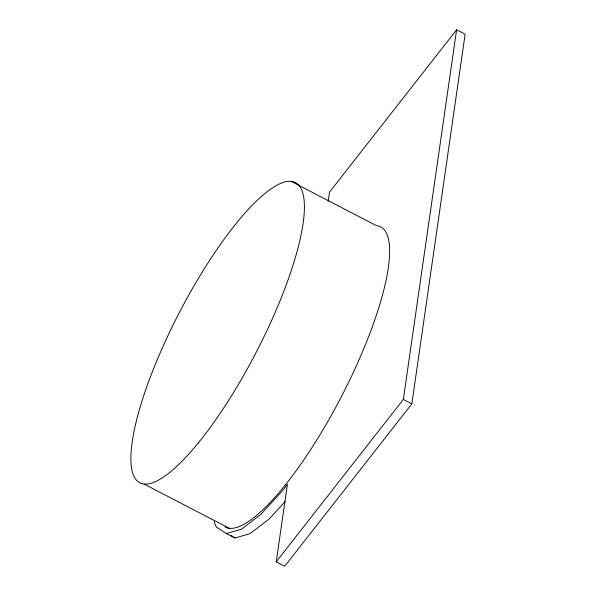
<?xml version="1.0" encoding="UTF-8"?>
<svg xmlns="http://www.w3.org/2000/svg" width="596" height="596" viewBox="0 0 596 596"><rect width="100%" height="100%" fill="white"/><g stroke="black" fill="none" stroke-linecap="round" stroke-linejoin="round"><path stroke-width="0.89" d="M328.18 201.292L329.499 192.158L456.603 29.8L465.126 34.225L411.858 403.842L284.761 566.2L276.239 561.775L287.414 484.198L282.817 490.426L260.705 514.519L241.469 529.233L226.42 533.569L216.579 527.236A172.073 44.029 -62.6 0 1 214.158 521.493M276.239 561.775L403.336 399.417L456.603 29.8M285.201 501.541L269.228 518.937L249.992 533.651L234.943 537.994L226.42 533.569M291.198 181.422L376.434 225.646A169.078 43.262 -62.6 0 1 345.211 389.166A169.078 43.262 -62.6 0 1 225.05 527.073M403.336 399.417L411.858 403.842M144.068 484.079L229.304 528.294M231.159 535.558L234.943 537.994M198.215 443.007A169.078 43.262 -62.6 0 0 300.622 187.77A169.078 43.262 -62.6 0 0 154.066 367.479A169.078 43.262 -62.6 0 0 198.215 443.007"/></g></svg>
